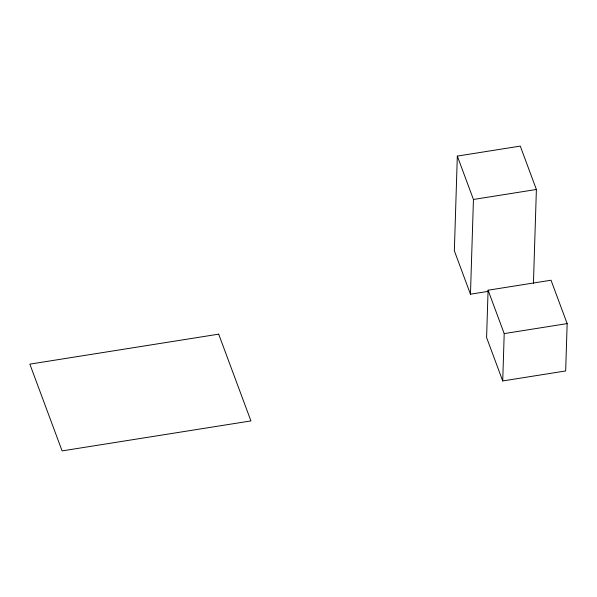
<?xml version="1.0" encoding="UTF-8"?>
<svg xmlns="http://www.w3.org/2000/svg" width="597" height="597" viewBox="0 0 597 597"><rect width="100%" height="100%" fill="white"/><g stroke="black" fill="none" stroke-linecap="round" stroke-linejoin="round"><path stroke-width="0.9" d="M533.442 283.269L536.39 189.48L520.271 146.101L457.324 156.093L454.347 250.807L470.466 294.187L488.712 291.291M470.466 294.187L473.443 199.473L457.324 156.093M488.077 290.209L486.592 337.566L502.719 380.953L565.665 370.953L567.15 323.604L551.024 280.217L488.077 290.209L504.204 333.596L502.719 380.953M473.443 199.473L536.39 189.48M504.204 333.596L567.15 323.604M218.689 334.156L29.85 364.133L62.095 450.899L250.934 420.922L218.689 334.156"/></g></svg>
